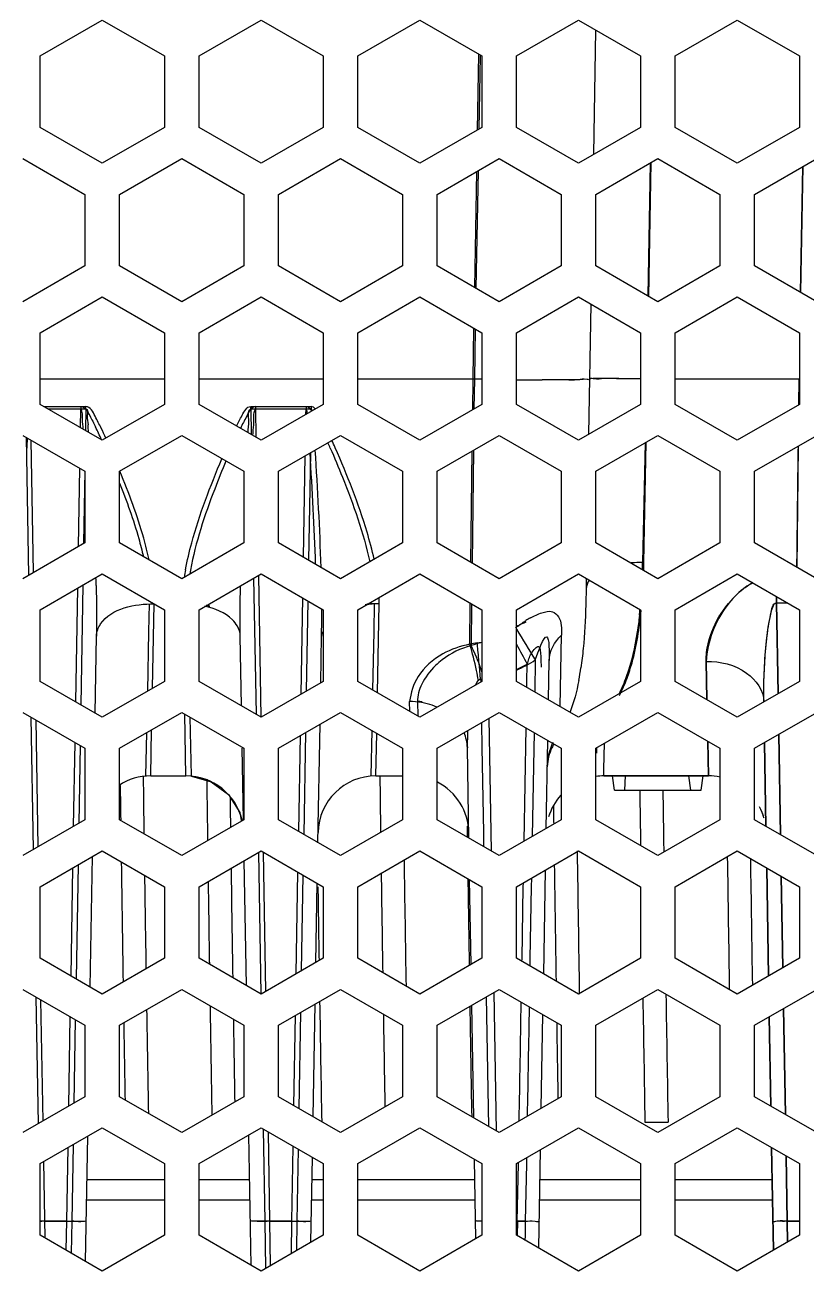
# Model space of a CAD drawing. Header units: millimetres. Extents: x 10297564 to 11610295, y -9287743 to -8409454.
# Drawn here: x 10497871 to 10498414, y -9079286 to -9078420 of the extents above; entities that cross this region are included whole.
import ezdxf

# ---------------------------------------------------------------- set-up
doc = ezdxf.new("R2010")
doc.units = ezdxf.units.MM
doc.header["$LTSCALE"] = 100
doc.layers.add('-0', color=7, linetype='Continuous')

# ---------------------------------------------------------------- blocks, each defined once
blk = doc.blocks.new('인버터 외형도')
at = {"layer": '-0', "linetype": 'Continuous'}
for p, q in [((96555.67, 52312.45), (96588.03, 52331.13)), ((96588.03, 52331.13), (96620.38, 52312.45)), ((96638.44, 52312.45), (96670.8, 52331.13)), ((96670.8, 52331.13), (96703.15, 52312.45)), ((96721.21, 52312.45), (96753.57, 52331.13)), ((96753.57, 52331.13), (96785.92, 52312.45)), ((96803.98, 52312.45), (96836.34, 52331.13)), ((96836.34, 52331.13), (96868.69, 52312.45)), ((96886.75, 52312.45), (96919.11, 52331.13)), ((96919.11, 52331.13), (96951.46, 52312.45)), ((96844.25, 52260.97), (96845.38, 52325.9)), ((96555.67, 52275.08), (96555.67, 52312.45)), ((96620.38, 52312.45), (96620.38, 52275.08)), ((96638.44, 52275.08), (96638.44, 52312.45)), ((96703.15, 52312.45), (96703.15, 52275.08)), ((96721.21, 52275.08), (96721.21, 52312.45)), ((96783.61, 52273.75), (96784.31, 52313.38)), ((96784.96, 52312.46), (96784.29, 52274.14)), ((96785.92, 52312.45), (96785.92, 52275.08)), ((96803.98, 52275.08), (96803.98, 52312.45)), ((96868.69, 52312.45), (96868.69, 52275.08)), ((96886.75, 52275.08), (96886.75, 52312.45)), ((96951.46, 52312.45), (96951.46, 52275.08)), ((96588.03, 52256.4), (96555.67, 52275.08)), ((96620.38, 52275.08), (96588.03, 52256.4)), ((96670.8, 52256.4), (96638.44, 52275.08)), ((96703.15, 52275.08), (96670.8, 52256.4)), ((96753.57, 52256.4), (96721.21, 52275.08)), ((96785.92, 52275.08), (96753.57, 52256.4)), ((96836.34, 52256.4), (96803.98, 52275.08)), ((96868.69, 52275.08), (96836.34, 52256.4)), ((96919.11, 52256.4), (96886.75, 52275.08)), ((96951.46, 52275.08), (96919.11, 52256.4)), ((96546.64, 52258.89), (96579, 52240.21)), ((96597.06, 52240.21), (96629.41, 52258.89)), ((96629.41, 52258.89), (96661.77, 52240.21)), ((96679.83, 52240.21), (96712.18, 52258.89)), ((96712.18, 52258.89), (96744.54, 52240.21)), ((96762.6, 52240.21), (96794.95, 52258.89)), ((96794.95, 52258.89), (96827.31, 52240.21)), ((96845.37, 52240.21), (96877.72, 52258.89)), ((96877.72, 52258.89), (96910.08, 52240.21)), ((96928.14, 52240.21), (96960.49, 52258.89)), ((96783.91, 52252.52), (96782.84, 52191.16)), ((96873.59, 52256.51), (96872.39, 52187.25)), ((96873.05, 52186.87), (96874.27, 52256.9)), ((96953.26, 52254.71), (96952.11, 52189.01)), ((96952.11, 52189.01), (96953.26, 52254.71)), ((96782.18, 52191.54), (96783.24, 52252.13)), ((96579, 52240.21), (96579, 52202.85)), ((96597.06, 52202.85), (96597.06, 52240.21)), ((96661.77, 52240.21), (96661.77, 52202.85)), ((96679.83, 52202.85), (96679.83, 52240.21)), ((96744.54, 52240.21), (96744.54, 52202.85)), ((96762.6, 52202.85), (96762.6, 52240.21)), ((96827.31, 52240.21), (96827.31, 52202.85)), ((96845.37, 52202.85), (96845.37, 52240.21)), ((96910.08, 52240.21), (96910.08, 52202.85)), ((96928.14, 52202.85), (96928.14, 52240.21)), ((96579, 52202.85), (96546.64, 52184.17)), ((96629.41, 52184.17), (96597.06, 52202.85)), ((96661.77, 52202.85), (96629.41, 52184.17)), ((96712.18, 52184.17), (96679.83, 52202.85)), ((96744.54, 52202.85), (96712.18, 52184.17)), ((96794.95, 52184.17), (96762.6, 52202.85)), ((96827.31, 52202.85), (96794.95, 52184.17)), ((96877.72, 52184.17), (96845.37, 52202.85)), ((96910.08, 52202.85), (96877.72, 52184.17)), ((96960.49, 52184.17), (96928.14, 52202.85)), ((96555.67, 52167.98), (96588.03, 52186.66)), ((96588.03, 52186.66), (96620.38, 52167.98)), ((96638.44, 52167.98), (96670.8, 52186.66)), ((96670.8, 52186.66), (96703.15, 52167.98)), ((96721.21, 52167.98), (96753.57, 52186.66)), ((96753.57, 52186.66), (96785.92, 52167.98)), ((96803.98, 52167.98), (96836.34, 52186.66)), ((96836.34, 52186.66), (96868.69, 52167.98)), ((96841.7, 52115.03), (96842.89, 52182.87)), ((96886.75, 52167.98), (96919.11, 52186.66)), ((96919.11, 52186.66), (96951.46, 52167.98)), ((96555.67, 52130.61), (96555.67, 52167.98)), ((96620.38, 52167.98), (96620.38, 52130.61)), ((96638.44, 52130.61), (96638.44, 52167.98)), ((96703.15, 52167.98), (96703.15, 52130.61)), ((96721.21, 52130.61), (96721.21, 52167.98)), ((96781.35, 52143.85), (96781.81, 52170.35)), ((96782.47, 52169.97), (96782.02, 52143.85)), ((96785.92, 52167.98), (96785.92, 52130.61)), ((96803.98, 52130.61), (96803.98, 52167.98)), ((96868.69, 52167.98), (96868.69, 52130.61)), ((96886.75, 52130.61), (96886.75, 52167.98)), ((96951.46, 52167.98), (96951.46, 52130.61)), ((96620.38, 52143.85), (96555.67, 52143.85)), ((96620.38, 52143.85), (96555.67, 52143.85)), ((96703.15, 52143.85), (96638.44, 52143.85)), ((96703.15, 52143.85), (96638.44, 52143.85)), ((96781.35, 52143.85), (96721.21, 52143.85)), ((96782.02, 52143.85), (96721.21, 52143.85)), ((96781.15, 52127.86), (96781.35, 52143.85)), ((96785.97, 52143.77), (96781.35, 52143.85)), ((96782.02, 52143.85), (96781.82, 52128.25)), ((96785.95, 52143.78), (96782.02, 52143.85)), ((96951.32, 52143.85), (96886.75, 52143.85)), ((96951.32, 52143.85), (96886.75, 52143.85)), ((96951.32, 52143.85), (96951.17, 52130.62)), ((96951.17, 52130.56), (96951.32, 52143.85)), ((96588.03, 52111.93), (96555.67, 52130.61)), ((96557.54, 52129.54), (96576.87, 52129.54)), ((96557.54, 52129.54), (96579.51, 52129.54)), ((96576.87, 52129.54), (96576.87, 52128.28)), ((96579.51, 52128.28), (96579.51, 52129.54)), ((96620.38, 52130.61), (96588.03, 52111.93)), ((96670.8, 52111.93), (96638.44, 52130.61)), ((96665.4, 52129.54), (96694.25, 52129.54)), ((96665.4, 52128.28), (96665.4, 52129.54)), ((96668.03, 52129.54), (96696.89, 52129.54)), ((96668.03, 52128.28), (96668.03, 52129.54)), ((96703.15, 52130.61), (96670.8, 52111.93)), ((96694.25, 52129.54), (96694.25, 52128.28)), ((96696.89, 52129.54), (96696.89, 52128.28)), ((96753.57, 52111.93), (96721.21, 52130.61)), ((96785.92, 52130.61), (96753.57, 52111.93)), ((96836.34, 52111.93), (96803.98, 52130.61)), ((96868.69, 52130.61), (96836.34, 52111.93)), ((96919.11, 52111.93), (96886.75, 52130.61)), ((96951.46, 52130.61), (96919.11, 52111.93)), ((96559.72, 52128.28), (96576.87, 52128.28)), ((96559.72, 52128.28), (96579.51, 52128.28)), ((96576.7, 52118.47), (96576.87, 52128.28)), ((96579.51, 52128.28), (96579.31, 52116.97)), ((96665.4, 52128.28), (96694.25, 52128.28)), ((96665.4, 52128.28), (96665.63, 52114.92)), ((96668.03, 52128.28), (96696.89, 52128.28)), ((96668.29, 52113.38), (96668.03, 52128.28)), ((96694.2, 52125.45), (96694.25, 52128.28)), ((96696.89, 52128.28), (96696.87, 52126.98)), ((96546.64, 52114.42), (96579, 52095.74)), ((96548.28, 52113.48), (96549.53, 52041.37)), ((96552.14, 52042.87), (96550.94, 52111.94)), ((96597.06, 52095.74), (96629.41, 52114.42)), ((96629.41, 52114.42), (96661.77, 52095.74)), ((96679.83, 52095.74), (96712.18, 52114.42)), ((96712.18, 52114.42), (96744.54, 52095.74)), ((96762.6, 52095.74), (96794.95, 52114.42)), ((96794.95, 52114.42), (96827.31, 52095.74)), ((96845.37, 52095.74), (96877.72, 52114.42)), ((96870.99, 52110.53), (96869.72, 52048.12)), ((96870.39, 52048.12), (96871.64, 52110.76)), ((96877.72, 52114.42), (96910.08, 52095.74)), ((96928.14, 52095.74), (96960.49, 52114.42)), ((96692.9, 52050.83), (96693.83, 52103.82)), ((96696.49, 52105.36), (96695.51, 52049.32)), ((96780.16, 52048.24), (96780.89, 52106.3)), ((96781.55, 52106.69), (96780.82, 52047.86)), ((96950.91, 52108.89), (96950.16, 52045.66)), ((96575.62, 52056.43), (96576.33, 52097.28)), ((96578.94, 52095.74), (96578.29, 52058.39)), ((96579, 52095.74), (96579, 52058.38)), ((96597.06, 52058.38), (96597.06, 52095.74)), ((96661.77, 52095.74), (96661.77, 52058.38)), ((96679.83, 52058.38), (96679.83, 52095.74)), ((96744.54, 52095.74), (96744.54, 52058.38)), ((96762.6, 52058.38), (96762.6, 52095.74)), ((96827.31, 52095.74), (96827.31, 52058.38)), ((96845.37, 52058.38), (96845.37, 52095.74)), ((96910.08, 52095.74), (96910.08, 52058.38)), ((96928.14, 52058.38), (96928.14, 52095.74)), ((96579, 52058.38), (96546.64, 52039.7)), ((96629.41, 52039.7), (96597.06, 52058.38)), ((96661.77, 52058.38), (96629.41, 52039.7)), ((96712.18, 52039.7), (96679.83, 52058.38)), ((96744.54, 52058.38), (96712.18, 52039.7)), ((96794.95, 52039.7), (96762.6, 52058.38)), ((96827.31, 52058.38), (96794.95, 52039.7)), ((96877.72, 52039.7), (96845.37, 52058.38)), ((96910.08, 52058.38), (96877.72, 52039.7)), ((96960.49, 52039.7), (96928.14, 52058.38)), ((96555.67, 52023.5), (96588.03, 52042.19)), ((96588.03, 52042.19), (96620.38, 52023.5)), ((96638.44, 52023.5), (96670.8, 52042.19)), ((96666.94, 52039.96), (96668.18, 51968.97)), ((96670.84, 51967.46), (96669.55, 52041.46)), ((96670.8, 52042.19), (96703.15, 52023.5)), ((96721.21, 52023.5), (96753.57, 52042.19)), ((96753.57, 52042.19), (96785.92, 52023.5)), ((96803.98, 52023.5), (96836.34, 52042.19)), ((96836.34, 52042.19), (96868.69, 52023.5)), ((96840.39, 52039.85), (96840.29, 52034.45)), ((96886.75, 52023.5), (96919.11, 52042.19)), ((96919.11, 52042.19), (96951.46, 52023.5)), ((96574.2, 51975.44), (96575.24, 52034.8)), ((96577.9, 52036.34), (96576.81, 51973.94)), ((96612.42, 52026.56), (96612.13, 52012)), ((96614.17, 51982.56), (96615.05, 52026.56)), ((96691.66, 51979.51), (96692.53, 52029.64)), ((96695.14, 52028.13), (96694.32, 51981.04)), ((96729.8, 52026.56), (96729.51, 52011.98)), ((96731.51, 51980.2), (96732.43, 52026.56)), ((96779.62, 52005.52), (96779.89, 52026.98)), ((96780.56, 52026.6), (96780.28, 52004.8)), ((96939.55, 52030.38), (96939.55, 52027.15)), ((96939.55, 52027.15), (96939.55, 52030.38)), ((96939.55, 52027.15), (96945.14, 52027.15)), ((96939.55, 52027.15), (96945.14, 52027.15)), ((96940.38, 51979.74), (96939.55, 52027.15)), ((96939.55, 52027.15), (96940.38, 51979.75)), ((96555.67, 51986.14), (96555.67, 52023.5)), ((96620.38, 52023.5), (96620.38, 51986.14)), ((96638.44, 51986.14), (96638.44, 52023.5)), ((96703.15, 52023.5), (96703.15, 51986.14)), ((96721.21, 51986.14), (96721.21, 52023.5)), ((96785.92, 52023.5), (96785.92, 51986.14)), ((96803.98, 51986.14), (96803.98, 52023.5)), ((96868.69, 52023.5), (96868.69, 51986.14)), ((96886.75, 51986.14), (96886.75, 52023.5)), ((96951.46, 52023.5), (96951.46, 51986.14)), ((96612.13, 52012), (96611.52, 51981.03)), ((96729.51, 52011.98), (96728.91, 51981.7)), ((96584.26, 51969.64), (96584.96, 52009.8)), ((96660.58, 51973.36), (96659.95, 52009.8)), ((96701.91, 51985.43), (96702.34, 52009.8)), ((96826.8, 51972.97), (96827.45, 52010.25)), ((96785.29, 51987.33), (96784.65, 51994.14)), ((96809.41, 51986.05), (96809.57, 51995.14)), ((96813.8, 51997.33), (96813.49, 51980.65)), ((96820.65, 51976.52), (96821, 51997)), ((96902.84, 51996.53), (96903.24, 51976.63)), ((96903.23, 51976.63), (96902.84, 51996.53)), ((96588.03, 51967.46), (96555.67, 51986.14)), ((96620.38, 51986.14), (96588.03, 51967.46)), ((96670.8, 51967.46), (96638.44, 51986.14)), ((96703.15, 51986.14), (96670.8, 51967.46)), ((96753.57, 51967.46), (96721.21, 51986.14)), ((96785.92, 51986.14), (96753.57, 51967.46)), ((96785.29, 51987.33), (96785.31, 51986.13)), ((96836.34, 51967.46), (96803.98, 51986.14)), ((96809.36, 51983.04), (96809.41, 51986.05)), ((96868.69, 51986.14), (96836.34, 51967.46)), ((96919.11, 51967.46), (96886.75, 51986.14)), ((96951.46, 51986.14), (96919.11, 51967.46)), ((96748.35, 51970.47), (96748.25, 51975.6)), ((96752.39, 51975.58), (96752.54, 51968.06)), ((96546.64, 51969.95), (96579, 51951.27)), ((96550.82, 51967.54), (96552.03, 51898.34)), ((96597.06, 51951.27), (96629.41, 51969.95)), ((96629.41, 51969.95), (96661.77, 51951.27)), ((96631.64, 51936.84), (96630.99, 51969.04)), ((96633.67, 51967.49), (96634.28, 51936.84)), ((96679.83, 51951.27), (96712.18, 51969.95)), ((96712.18, 51969.95), (96744.54, 51951.27)), ((96762.6, 51951.27), (96794.95, 51969.95)), ((96790.85, 51907.4), (96789.81, 51966.98)), ((96794.95, 51969.95), (96827.31, 51951.27)), ((96845.37, 51951.27), (96877.72, 51969.95)), ((96877.72, 51969.95), (96910.08, 51951.27)), ((96928.14, 51951.27), (96960.49, 51969.95)), ((96554.63, 51899.84), (96553.48, 51966)), ((96613.26, 51936.84), (96613.74, 51960.9)), ((96700.46, 51902), (96701.54, 51963.8)), ((96728.49, 51960.53), (96728.01, 51936.84)), ((96785.68, 51964.6), (96785.91, 51951.6)), ((96807.94, 51902.73), (96808.98, 51961.85)), ((96573.07, 51910.49), (96573.83, 51954.25)), ((96611.09, 51959.37), (96610.63, 51936.84)), ((96690.41, 51907.8), (96691.28, 51957.88)), ((96693.94, 51959.42), (96693.02, 51906.29)), ((96730.64, 51936.84), (96731.09, 51959.04)), ((96813.11, 51959.46), (96812.79, 51941.89)), ((96819.47, 51909.39), (96820.28, 51955.33)), ((96849.6, 51940.27), (96849.87, 51953.87)), ((96904.03, 51936.84), (96903.66, 51954.97)), ((96903.67, 51954.97), (96904.03, 51936.84)), ((96933.3, 51954.25), (96934.07, 51910.48)), ((96934.07, 51910.48), (96933.3, 51954.25)), ((96941.66, 51906.1), (96940.75, 51958.55)), ((96940.75, 51958.55), (96941.66, 51906.1)), ((96576.44, 51952.74), (96575.73, 51912.02)), ((96579, 51951.27), (96579, 51913.91)), ((96597.06, 51913.91), (96597.06, 51951.27)), ((96661.62, 51913.91), (96660.97, 51951.26)), ((96661.77, 51951.27), (96661.77, 51913.91)), ((96679.83, 51913.91), (96679.83, 51951.27)), ((96744.54, 51951.27), (96744.54, 51913.91)), ((96762.6, 51913.91), (96762.6, 51951.27)), ((96779.17, 51904.34), (96778.35, 51951.56)), ((96785.91, 51951.6), (96786.69, 51907.33)), ((96827.31, 51951.27), (96827.31, 51913.91)), ((96845.37, 51913.91), (96845.37, 51951.27)), ((96845.68, 51951.26), (96845.63, 51948.64)), ((96910.08, 51951.27), (96910.08, 51913.91)), ((96928.14, 51913.91), (96928.14, 51951.27)), ((96812.79, 51941.89), (96812.13, 51905.15)), ((96613.26, 51936.84), (96631.64, 51936.84)), ((96613.26, 51936.84), (96631.64, 51936.84)), ((96634.58, 51936.68), (96644.83, 51933.78)), ((96730.64, 51936.84), (96744.54, 51936.84)), ((96730.64, 51936.84), (96744.54, 51936.84)), ((96849.53, 51936.84), (96849.6, 51940.27)), ((96904.03, 51936.84), (96849.53, 51936.84)), ((96849.53, 51936.84), (96904.03, 51936.84)), ((96855.1, 51929.32), (96854.04, 51936.84)), ((96860.43, 51929.32), (96860.8, 51936.84)), ((96894.92, 51929.32), (96893.86, 51936.84)), ((96900.25, 51929.32), (96901.3, 51936.84)), ((96644.83, 51933.78), (96653.78, 51927.12)), ((96855.1, 51929.32), (96900.25, 51929.32)), ((96653.78, 51927.12), (96659.68, 51917.67)), ((96659.68, 51917.67), (96660.47, 51913.65)), ((96579, 51913.91), (96546.64, 51895.23)), ((96629.41, 51895.23), (96597.06, 51913.91)), ((96661.77, 51913.91), (96629.41, 51895.23)), ((96712.18, 51895.23), (96679.83, 51913.91)), ((96744.54, 51913.91), (96712.18, 51895.23)), ((96794.95, 51895.23), (96762.6, 51913.91)), ((96827.31, 51913.91), (96794.95, 51895.23)), ((96877.72, 51895.23), (96845.37, 51913.91)), ((96910.08, 51913.91), (96877.72, 51895.23)), ((96960.49, 51895.23), (96928.14, 51913.91)), ((96786.69, 51907.33), (96786.82, 51899.92)), ((96791.02, 51897.5), (96790.85, 51907.4)), ((96555.67, 51879.03), (96588.03, 51897.71)), ((96588.03, 51897.71), (96620.38, 51879.03)), ((96638.44, 51879.03), (96670.8, 51897.71)), ((96669.44, 51896.93), (96670.73, 51822.99)), ((96670.8, 51897.71), (96703.15, 51879.03)), ((96673.33, 51824.46), (96672.07, 51896.98)), ((96721.21, 51879.03), (96753.57, 51897.71)), ((96753.57, 51897.71), (96785.92, 51879.03)), ((96803.98, 51879.03), (96836.34, 51897.71)), ((96836.34, 51897.71), (96868.69, 51879.03)), ((96886.75, 51879.03), (96919.11, 51897.71)), ((96919.11, 51897.71), (96951.46, 51879.03)), ((96571.71, 51832.42), (96572.69, 51888.86)), ((96575.36, 51890.4), (96574.32, 51830.91)), ((96581.76, 51826.61), (96582.95, 51894.78)), ((96663.13, 51827.42), (96661.99, 51892.63)), ((96934.44, 51888.86), (96935.43, 51832.42)), ((96935.43, 51832.42), (96934.44, 51888.86)), ((96689.11, 51833.57), (96690.04, 51886.61)), ((96692.65, 51885.1), (96691.78, 51835.11)), ((96780.32, 51838.44), (96779.55, 51882.71)), ((96811.75, 51883.52), (96811.67, 51878.9)), ((96818.15, 51833.49), (96819.1, 51887.76)), ((96942.87, 51836.71), (96942.04, 51884.47)), ((96942.04, 51884.47), (96942.87, 51836.72)), ((96555.67, 51841.67), (96555.67, 51879.03)), ((96620.38, 51879.03), (96620.38, 51841.67)), ((96638.44, 51841.67), (96638.44, 51879.03)), ((96699.37, 51839.49), (96700.09, 51880.8)), ((96703.15, 51879.03), (96703.15, 51841.67)), ((96721.21, 51841.67), (96721.21, 51879.03)), ((96785.92, 51879.03), (96785.92, 51841.67)), ((96803.98, 51841.67), (96803.98, 51879.03)), ((96806.86, 51841.62), (96807.52, 51878.97)), ((96807.52, 51878.97), (96807.56, 51881.1)), ((96811.67, 51878.9), (96811.02, 51841.55)), ((96868.69, 51879.03), (96868.69, 51841.67)), ((96886.75, 51841.67), (96886.75, 51879.03)), ((96951.46, 51879.03), (96951.46, 51841.67)), ((96588.03, 51822.99), (96555.67, 51841.67)), ((96620.38, 51841.67), (96588.03, 51822.99)), ((96670.8, 51822.99), (96638.44, 51841.67)), ((96703.15, 51841.67), (96670.8, 51822.99)), ((96753.57, 51822.99), (96721.21, 51841.67)), ((96785.92, 51841.67), (96753.57, 51822.99)), ((96836.34, 51822.99), (96803.98, 51841.67)), ((96806.83, 51840.03), (96806.86, 51841.62)), ((96811.02, 51841.55), (96810.96, 51837.65)), ((96868.69, 51841.67), (96836.34, 51822.99)), ((96919.11, 51822.99), (96886.75, 51841.67)), ((96951.46, 51841.67), (96919.11, 51822.99)), ((96546.64, 51825.48), (96579, 51806.8)), ((96597.06, 51806.8), (96629.41, 51825.48)), ((96629.41, 51825.48), (96661.77, 51806.8)), ((96679.83, 51806.8), (96712.18, 51825.48)), ((96712.18, 51825.48), (96744.54, 51806.8)), ((96762.6, 51806.8), (96794.95, 51825.48)), ((96793.57, 51751.55), (96792.31, 51823.95)), ((96794.95, 51825.48), (96827.31, 51806.8)), ((96845.37, 51806.8), (96877.72, 51825.48)), ((96877.72, 51825.48), (96910.08, 51806.8)), ((96928.14, 51806.8), (96960.49, 51825.48)), ((96553.37, 51821.6), (96554.53, 51755.31)), ((96557.13, 51756.81), (96556.02, 51820.06)), ((96697.96, 51758.97), (96698.99, 51817.86)), ((96781.72, 51758.4), (96780.69, 51817.25)), ((96788.19, 51821.58), (96789.37, 51753.98)), ((96570.52, 51764.55), (96571.34, 51811.22)), ((96687.91, 51764.77), (96688.73, 51811.94)), ((96691.4, 51813.48), (96690.52, 51763.26)), ((96816.93, 51763.45), (96817.78, 51812.3)), ((96935.8, 51811.22), (96936.61, 51764.54)), ((96936.61, 51764.54), (96935.8, 51811.22)), ((96944.2, 51760.16), (96943.24, 51815.52)), ((96943.24, 51815.52), (96944.21, 51760.16)), ((96573.95, 51809.71), (96573.19, 51766.09)), ((96579, 51806.8), (96579, 51769.44)), ((96597.06, 51769.44), (96597.06, 51806.8)), ((96661.77, 51806.8), (96661.77, 51769.44)), ((96679.83, 51769.44), (96679.83, 51806.8)), ((96744.54, 51806.8), (96744.54, 51769.44)), ((96762.6, 51769.44), (96762.6, 51806.8)), ((96827.31, 51806.8), (96827.31, 51769.44)), ((96845.37, 51769.44), (96845.37, 51806.8)), ((96910.08, 51806.8), (96910.08, 51769.44)), ((96928.14, 51769.44), (96928.14, 51806.8)), ((96579, 51769.44), (96546.64, 51750.76)), ((96629.41, 51750.76), (96597.06, 51769.44)), ((96661.77, 51769.44), (96629.41, 51750.76)), ((96712.18, 51750.76), (96679.83, 51769.44)), ((96744.54, 51769.44), (96712.18, 51750.76)), ((96794.95, 51750.76), (96762.6, 51769.44)), ((96827.31, 51769.44), (96794.95, 51750.76)), ((96877.72, 51750.76), (96845.37, 51769.44)), ((96910.08, 51769.44), (96877.72, 51750.76)), ((96960.49, 51750.76), (96928.14, 51769.44)), ((96555.67, 51734.56), (96588.03, 51753.24)), ((96588.03, 51753.24), (96620.38, 51734.56)), ((96638.44, 51734.56), (96670.8, 51753.24)), ((96670.8, 51753.24), (96703.15, 51734.56)), ((96671.96, 51752.57), (96672.8, 51704.54)), ((96721.21, 51734.56), (96753.57, 51753.24)), ((96753.57, 51753.24), (96785.92, 51734.56)), ((96803.98, 51734.56), (96836.34, 51753.24)), ((96836.34, 51753.24), (96868.69, 51734.56)), ((96870.95, 51756.25), (96882.99, 51756.25)), ((96886.75, 51734.56), (96919.11, 51753.24)), ((96919.11, 51753.24), (96951.46, 51734.56)), ((96579.26, 51683.58), (96580.4, 51748.84)), ((96665.68, 51681.48), (96664.49, 51749.6)), ((96675.42, 51704.54), (96674.61, 51751.04)), ((96569.48, 51704.54), (96570.15, 51742.92)), ((96572.81, 51744.46), (96572.12, 51704.54)), ((96686.86, 51704.54), (96687.54, 51743.58)), ((96690.15, 51742.07), (96689.5, 51704.54)), ((96815.65, 51690.46), (96816.55, 51741.82)), ((96936.99, 51742.92), (96937.93, 51689.39)), ((96937.93, 51689.39), (96936.99, 51742.92)), ((96555.67, 51697.2), (96555.67, 51734.56)), ((96558.18, 51695.75), (96557.5, 51735.62)), ((96620.38, 51734.56), (96620.38, 51697.2)), ((96638.44, 51697.2), (96638.44, 51734.56)), ((96696.82, 51693.55), (96697.59, 51737.77)), ((96703.15, 51734.56), (96703.15, 51697.2)), ((96721.21, 51697.2), (96721.21, 51734.56)), ((96782.82, 51695.41), (96782.1, 51736.77)), ((96785.92, 51734.56), (96785.92, 51697.2)), ((96803.98, 51697.2), (96803.98, 51734.56)), ((96804.4, 51704.54), (96804.98, 51734.54)), ((96804.98, 51734.54), (96804.99, 51735.15)), ((96809.11, 51734.47), (96808.56, 51704.54)), ((96809.17, 51737.56), (96809.11, 51734.47)), ((96868.69, 51734.56), (96868.69, 51697.2)), ((96886.75, 51697.2), (96886.75, 51734.56)), ((96945.17, 51704.54), (96944.58, 51738.54)), ((96944.59, 51738.53), (96945.18, 51704.54)), ((96951.46, 51734.56), (96951.46, 51697.2)), ((96620.38, 51726.16), (96580.01, 51726.16)), ((96664.9, 51726.16), (96638.44, 51726.16)), ((96703.15, 51726.16), (96697.39, 51726.16)), ((96782.28, 51726.16), (96721.21, 51726.16)), ((96868.69, 51726.16), (96816.28, 51726.16)), ((96937.28, 51726.16), (96886.75, 51726.16)), ((96620.38, 51715.58), (96579.82, 51715.58)), ((96665.08, 51715.58), (96638.44, 51715.58)), ((96703.15, 51715.58), (96697.2, 51715.58)), ((96782.47, 51715.58), (96721.21, 51715.58)), ((96868.69, 51715.58), (96816.09, 51715.58)), ((96937.47, 51715.58), (96886.75, 51715.58)), ((96569.48, 51704.54), (96555.41, 51704.54)), ((96558.04, 51704.54), (96572.12, 51704.54)), ((96569.24, 51689.37), (96569.49, 51704.54)), ((96572.12, 51704.54), (96571.84, 51687.87)), ((96672.78, 51704.54), (96673.19, 51679.91)), ((96686.86, 51704.54), (96672.8, 51704.54)), ((96675.42, 51704.54), (96689.5, 51704.54)), ((96675.8, 51681.41), (96675.42, 51704.54)), ((96686.59, 51687.64), (96686.88, 51704.54)), ((96689.5, 51704.54), (96689.25, 51689.17)), ((96808.57, 51704.54), (96803.98, 51704.54)), ((96804.42, 51704.54), (96804.3, 51697.13)), ((96808.57, 51704.54), (96808.45, 51697.06)), ((96945.17, 51704.54), (96951.46, 51704.54)), ((96945.35, 51693.67), (96945.17, 51704.54)), ((96945.17, 51704.54), (96945.35, 51693.67)), ((96951.46, 51704.54), (96945.18, 51704.54)), ((96588.03, 51678.52), (96555.67, 51697.2)), ((96620.38, 51697.2), (96588.03, 51678.52)), ((96670.8, 51678.52), (96638.44, 51697.2)), ((96703.15, 51697.2), (96670.8, 51678.52)), ((96753.57, 51678.52), (96721.21, 51697.2)), ((96785.92, 51697.2), (96753.57, 51678.52)), ((96836.34, 51678.52), (96803.98, 51697.2)), ((96808.45, 51697.06), (96808.41, 51694.54)), ((96868.69, 51697.2), (96836.34, 51678.52)), ((96919.11, 51678.52), (96886.75, 51697.2)), ((96951.46, 51697.2), (96919.11, 51678.52))]:
    blk.add_line(p, q, dxfattribs=at)
for centre, radius, start, end in [((96830.93, 54670.95), 2527.55, 269.39303, 269.55701), ((96829.9, 54631.7), 2488.3, 269.40758, 269.57413), ((96827.27, 54193.62), 2050.21, 269.5561, 269.72376), ((96826.34, 54148.43), 2005.02, 269.57322, 269.74395), ((96846.58, 50782.27), 1361.81, 89.0709, 89.67758), ((96023.62, 52077.19), 558.61, 3.99117, 4.40036), ((96322.34, 51993.32), 290.67, 24.1379, 25.60627), ((96313.21, 51987.95), 303.6, 24.32123, 25.4143), ((96318.74, 51938.74), 423.4, 23.54547, 23.95644), ((96335.66, 51945.04), 407.78, 23.55787, 24.14842), ((96747.24, 52023.65), 117.65, 169.84015, 171.74736), ((96868.86, 51985.25), 62.88, 89.21476, 94.72031), ((96869.52, 51985.4), 62.73, 89.20915, 95.15065), ((96437.05, 52056.71), 432.74, 358.35718, 358.86339), ((96442.55, 52056.62), 427.93, 358.29595, 358.86241), ((95562.53, 52012.4), 1022.56, 1.32951, 1.56156), ((96753.22, 52023.08), 121.05, 169.93286, 170.91432), ((96947.58, 52002.11), 41.07, 126.36134, 128.62508), ((96945.72, 52003.86), 38.55, 126.06328, 127.42915), ((96944.75, 52005.23), 36.87, 118.3747, 126.1018), ((96634.09, 51981.47), 45.01, 77.05669, 79.71999), ((96731.82, 51975.1), 51.46, 89.31987, 97.4913), ((96729.22, 51974.47), 52.09, 89.36616, 93.65144), ((96659.34, 52027.99), 73.11, 358.87436, 1.47226), ((96170.29, 52018.88), 532.13, 359.02182, 0.05403), ((96067.95, 52018.95), 634.47, 0.03897, 0.45127), ((96836.51, 51973.83), 51.98, 119.05783, 122.1935), ((96643.41, 52045.39), 226.02, 353.7116, 354.41302), ((96712.43, 52009.61), 10.09, 165.91355, 178.9605), ((98367.38, 52965.38), 1830.5, 211.33894, 211.92747), ((96821.99, 51984.37), 35.2, 111.89503, 114.57065), ((96841.17, 51966.31), 60.82, 122.13494, 122.9253), ((96787.38, 51972.13), 34.28, 96.46891, 103.08407), ((96793.09, 51970.98), 36.16, 101.44141, 110.7446), ((96779.83, 52039.82), 33.82, 276.26022, 280.40853), ((99276.41, 53335.36), 2807.4, 208.27339, 208.51517), ((96672.89, 51953.4), 119.18, 18.45625, 19.26118), ((96778.51, 52050.91), 64.16, 293.44027, 303.36822), ((96778.32, 52049.98), 63.13, 294.02755, 299.66982), ((96688.91, 52014.63), 150.2, 349.25904, 351.81311), ((96779.71, 52044.66), 57.6, 275.55335, 276.19408), ((96748.46, 51938.87), 36.73, 80.476, 90.32148), ((96752.6, 51939.02), 36.56, 86.54585, 90.32458), ((96748.68, 51940.15), 35.43, 75.61301, 80.48926), ((96749.14, 51941.97), 33.55, 66.5905, 75.60181), ((96904.89, 51953.64), 126.56, 176.90251, 180.94324), ((96844.05, 51940.63), 24.17, 148.09144, 153.2979), ((96613.26, 51906.74), 30.1, 90.00007, 123.27827), ((138730.78, 52494.53), 42125.14, 180.758618, 180.799937), ((96631.64, 51906.74), 30.1, 13.4926, 89.99993), ((138775.93, 52494.53), 42137.18, 180.760581, 180.804108), ((96730.64, 51906.74), 30.1, 90.00013, 179), ((138866.22, 52494.53), 42137.18, 180.758288, 180.798247), ((96849.53, 51906.74), 30.1, 90.00019, 98.1583), ((96904.03, 51906.74), 30.1, 78.27564, 89.99994), ((96904.03, 51906.74), 30.1, 78.18377, 89.99984), ((138730.78, 52494.53), 42137.18, 180.765181, 180.789504), ((96749.03, 51906.74), 30.1, 1, 62.87499), ((139001.66, 52494.53), 42137.18, 180.768565, 180.808045), ((139001.66, 52494.53), 42125.14, 180.768785, 180.812544), ((138775.93, 52494.53), 42125.14, 180.773802, 180.794957), ((96849.53, 51906.74), 30.1, 138.41391, 163.27509), ((138956.52, 52494.53), 42137.18, 180.779754, 180.792386), ((96904.03, 51906.74), 30.1, 15.46853, 27.52464), ((96904.03, 51906.74), 30.1, 15.78759, 23.24998), ((138911.37, 52494.53), 42137.18, 180.794067, 180.80209), ((138956.52, 52494.53), 42125.14, 180.811782, 180.913404), ((139046.81, 52494.53), 42137.18, 180.815406, 180.910045), ((138730.78, 52494.53), 42137.18, 180.819525, 180.904491), ((138775.93, 52494.53), 42125.14, 180.823846, 180.901966), ((138866.22, 52494.53), 42125.14, 180.817983, 180.907923), ((138956.52, 52494.53), 42137.18, 180.821267, 180.90409), ((139046.81, 52494.53), 42125.14, 180.817377, 180.907094), ((138730.78, 52494.53), 42125.14, 180.829291, 180.895369), ((138775.93, 52494.53), 42137.18, 180.832988, 180.892179), ((138866.22, 52494.53), 42137.18, 180.827128, 180.898134), ((138911.37, 52494.53), 42137.18, 180.831435, 180.89277), ((138821.08, 52494.53), 42125.14, 180.83723, 180.889506), ((138775.93, 52494.53), 42137.18, 180.921525, 180.999015), ((138821.08, 52494.53), 42125.14, 180.918395, 181.004199), ((139001.66, 52494.53), 42137.18, 180.915789, 181.003912), ((139001.66, 52494.53), 42125.14, 180.913449, 181.004199), ((138730.78, 52494.53), 42125.14, 180.924258, 180.998039), ((138866.22, 52494.53), 42137.18, 180.92748, 180.993154), ((138911.37, 52494.53), 42137.18, 180.92165, 181.000135), ((138730.78, 52494.53), 42137.18, 180.933372, 180.988224), ((138775.93, 52494.53), 42125.14, 180.93132, 180.989919), ((138956.52, 52494.53), 42137.18, 180.933435, 180.987293), ((96552.81, 51776.28), 71.78, 272.07753, 272.97175), ((96670.46, 51770.12), 65.61, 271.06117, 273.01542), ((96806.99, 51853.13), 148.61, 268.99947, 270.42446)]:
    blk.add_arc(centre, radius, start, end, dxfattribs=at)
for points, knots in [([(96838.66, 52143.58), (96837.53, 52143.54), (96830.43, 52143.39), (96823.34, 52143.41), (96817.38, 52143.43)], [0, 0, 0, 0, 0.160688, 1, 1, 1, 1]), ([(96842.2, 52143.85), (96842.2, 52143.36), (96838.99, 52144.1), (96835.5, 52143.11), (96827.01, 52143.57), (96820.99, 52143.42), (96817.39, 52143.43)], [0, 0, 0, 0, 0.059048, 0.245313, 0.565347, 1, 1, 1, 1]), ([(96854.24, 52144.06), (96852.66, 52144.07), (96848.52, 52144.03), (96844.36, 52144.2), (96841.82, 52143.92)], [0, 0, 0, 0, 0.381527, 1, 1, 1, 1]), ([(96868.63, 52143.91), (96865.24, 52143.96), (96859.1, 52143.87), (96850.13, 52144.53), (96846.13, 52143.31), (96842.21, 52144.44), (96842.2, 52143.85)], [0, 0, 0, 0, 0.385172, 0.720211, 0.933143, 1, 1, 1, 1]), ([(96576.87, 52129.54), (96579.07, 52129.54), (96581.59, 52124.35), (96583.51, 52120.92), (96584.47, 52118.94)], [0, 0, 0, 0, 0.500235, 1, 1, 1, 1]), ([(96587.43, 52118.25), (96586.43, 52120.34), (96584.4, 52123.96), (96581.83, 52129.54), (96579.51, 52129.54)], [0, 0, 0, 0, 0.499813, 1, 1, 1, 1]), ([(96657.99, 52119.33), (96658.92, 52121.23), (96660.78, 52124.57), (96663.27, 52129.54), (96665.4, 52129.54)], [0, 0, 0, 0, 0.498622, 1, 1, 1, 1]), ([(96668.03, 52129.54), (96665.69, 52129.54), (96663.11, 52123.89), (96661.06, 52120.25), (96660.06, 52118.14)], [0, 0, 0, 0, 0.50116, 1, 1, 1, 1]), ([(96694.25, 52129.54), (96694.57, 52129.54), (96695.21, 52129.36), (96695.71, 52128.97), (96695.94, 52128.77)], [0, 0, 0, 0, 0.504599, 1, 1, 1, 1]), ([(96699.08, 52128.27), (96698.79, 52128.59), (96698.18, 52129.2), (96697.32, 52129.54), (96696.89, 52129.54)], [0, 0, 0, 0, 0.495661, 1, 1, 1, 1]), ([(96578.13, 52117.65), (96578.01, 52119.42), (96577.37, 52122.84), (96577.88, 52126.8), (96576.87, 52128.28)], [0, 0, 0, 0, 0.498156, 1, 1, 1, 1]), ([(96579.51, 52128.28), (96580.7, 52128.36), (96579.72, 52123.57), (96580.46, 52121.61), (96580.58, 52120.05)], [0, 0, 0, 0, 0.433401, 1, 1, 1, 1]), ([(96664, 52115.85), (96664.12, 52117.94), (96665.04, 52121.66), (96663.67, 52127.12), (96665.4, 52128.28)], [0, 0, 0, 0, 0.500804, 1, 1, 1, 1]), ([(96694.91, 52125.81), (96694.89, 52126.25), (96694.82, 52127.11), (96694.49, 52127.93), (96694.25, 52128.28)], [0, 0, 0, 0, 0.5088, 1, 1, 1, 1]), ([(96695.94, 52128.77), (96696.2, 52128.54), (96696.67, 52128.04), (96697.08, 52127.5), (96697.28, 52127.22)], [0, 0, 0, 0, 0.506458, 1, 1, 1, 1]), ([(96696.89, 52128.28), (96697.02, 52128.29), (96697.14, 52127.75), (96697.21, 52127.46), (96697.25, 52127.21)], [0, 0, 0, 0, 0.334138, 1, 1, 1, 1]), ([(96706.89, 52107.88), (96709.07, 52102.86), (96717.14, 52083.52), (96724.24, 52063.63), (96727.43, 52048.46)], [0, 0, 0, 0, 0.260804, 1, 1, 1, 1]), ([(96729.77, 52049.81), (96728.72, 52054.59), (96723.38, 52074.48), (96715.72, 52093.65), (96709.46, 52108.02)], [0, 0, 0, 0, 0.237735, 1, 1, 1, 1]), ([(96950.16, 52045.48), (96950.23, 52050.52), (96950.49, 52071.65), (96950.74, 52092.79), (96950.93, 52108.89)], [0, 0, 0, 0, 0.238335, 1, 1, 1, 1]), ([(96631.43, 52044.4), (96632.28, 52049.13), (96636.97, 52068.95), (96644.34, 52088.01), (96650.38, 52102.31)], [0, 0, 0, 0, 0.236322, 1, 1, 1, 1]), ([(96652.5, 52101.09), (96650.47, 52096.25), (96643.05, 52077.77), (96636.61, 52058.71), (96634.04, 52044.24)], [0, 0, 0, 0, 0.262934, 1, 1, 1, 1]), ([(96612.45, 52049.51), (96611.63, 52053.31), (96607.59, 52069.07), (96601.89, 52084.35), (96597.22, 52095.81)], [0, 0, 0, 0, 0.239106, 1, 1, 1, 1]), ([(96597.06, 52089.62), (96600.78, 52080.11), (96605.33, 52067.42), (96608.71, 52054.4), (96609.44, 52051.24)], [0, 0, 0, 0, 0.759325, 1, 1, 1, 1]), ([(96840.29, 52034.45), (96840.25, 52031.63), (96840, 52021.23), (96839.48, 52010.82), (96838.76, 52003.27)], [0, 0, 0, 0, 0.270756, 1, 1, 1, 1]), ([(96902.84, 51996.53), (96902.78, 51999.69), (96904.7, 52013.98), (96913.22, 52027.23), (96921.95, 52034.2)], [0, 0, 0, 0, 0.220349, 1, 1, 1, 1]), ([(96922.29, 52034.47), (96919.07, 52032.01), (96908.94, 52021.5), (96903.54, 52006.92), (96902.84, 51996.53)], [0, 0, 0, 0, 0.280341, 1, 1, 1, 1]), ([(96584.96, 52009.8), (96585, 52012.02), (96589.98, 52024), (96605.12, 52026.67), (96615.05, 52026.56)], [0, 0, 0, 0, 0.182724, 1, 1, 1, 1]), ([(96658.44, 52015.01), (96657.75, 52016.21), (96653.4, 52021.47), (96646.68, 52024.15), (96641.48, 52025.35)], [0, 0, 0, 0, 0.206898, 1, 1, 1, 1]), ([(96932.93, 51975.48), (96932.85, 51980.45), (96933.01, 51990.51), (96933.98, 52005.02), (96935.56, 52017.15), (96937.06, 52023.7), (96938.58, 52027.22), (96939.55, 52027.15)], [0, 0, 0, 0, 0.282318, 0.56957, 0.838325, 0.944715, 1, 1, 1, 1]), ([(96932.93, 51975.49), (96932.86, 51979.85), (96932.96, 51988.63), (96933.77, 52001.6), (96934.82, 52012.99), (96936.57, 52020.68), (96937.35, 52026.91), (96939.55, 52027.15)], [0, 0, 0, 0, 0.24881, 0.498761, 0.749603, 0.873949, 1, 1, 1, 1]), ([(96817.26, 52021.92), (96818.99, 52022.47), (96822.47, 52023.41), (96827.75, 52018.61), (96827.5, 52013.5), (96827.45, 52010.25)], [0, 0, 0, 0, 0.282884, 0.493955, 1, 1, 1, 1]), ([(96868.07, 52020.63), (96867.75, 52017.74), (96866.34, 52006.9), (96863.92, 51996.14), (96861.22, 51988.56)], [0, 0, 0, 0, 0.265402, 1, 1, 1, 1]), ([(96861.63, 51987.82), (96862.6, 51990.47), (96866.23, 52001.93), (96868.1, 52013.89), (96869.01, 52023.04)], [0, 0, 0, 0, 0.234352, 1, 1, 1, 1]), ([(96784.13, 51986.62), (96783.82, 51988.34), (96782.59, 51994.7), (96781.07, 52001.01), (96779.62, 52005.52)], [0, 0, 0, 0, 0.269485, 1, 1, 1, 1]), ([(96784.65, 51994.14), (96784.35, 51997.27), (96783.98, 52001.29), (96783.6, 52005.3), (96783.52, 52006.19)], [0, 0, 0, 0, 0.778834, 1, 1, 1, 1]), ([(96813.8, 51997.33), (96815.19, 52001.58), (96821.16, 52017.4), (96821.08, 52001.14), (96821, 51997)], [0, 0, 0, 0, 0.519474, 1, 1, 1, 1]), ([(96765.5, 52000.44), (96760.49, 51997.47), (96751.99, 51990.52), (96748.81, 51980.14), (96748.25, 51975.6)], [0, 0, 0, 0, 0.560053, 1, 1, 1, 1]), ([(96809.57, 51995.14), (96810.26, 51997.02), (96810.78, 52000.09), (96816.41, 52006.65), (96816.61, 51998.27), (96816.81, 51995.36), (96816.8, 51993.47)], [0, 0, 0, 0, 0.272647, 0.505977, 0.743547, 1, 1, 1, 1]), ([(96765.3, 51997.45), (96764.07, 51996.5), (96759.84, 51992.83), (96756.3, 51988.3), (96754.55, 51984.66)], [0, 0, 0, 0, 0.277599, 1, 1, 1, 1]), ([(96902.84, 51996.53), (96910.17, 51996.59), (96923.9, 51993.84), (96932.83, 51981.31), (96932.93, 51975.49)], [0, 0, 0, 0, 0.557358, 1, 1, 1, 1]), ([(96902.84, 51996.53), (96910.17, 51996.59), (96923.91, 51993.84), (96932.83, 51981.31), (96932.93, 51975.48)], [0, 0, 0, 0, 0.557361, 1, 1, 1, 1]), ([(96784.13, 51986.62), (96783.81, 51986.35), (96783.22, 51985.58), (96782.8, 51984.74), (96782.58, 51984.25)], [0, 0, 0, 0, 0.438309, 1, 1, 1, 1]), ([(96785.3, 51987.34), (96785.09, 51987.26), (96784.68, 51987.04), (96784.31, 51986.77), (96784.13, 51986.62)], [0, 0, 0, 0, 0.47918, 1, 1, 1, 1]), ([(96569.48, 51704.54), (96571.24, 51704.51), (96572.86, 51705.2), (96576.96, 51704.01), (96576.95, 51704.74)], [0, 0, 0, 0, 0.706786, 1, 1, 1, 1]), ([(96572.11, 51704.54), (96572.78, 51704.53), (96574.1, 51704.51), (96575.43, 51704.52), (96576.09, 51704.52)], [0, 0, 0, 0, 0.502474, 1, 1, 1, 1]), ([(96576.09, 51704.52), (96576.79, 51704.53), (96577.88, 51704.56), (96578.97, 51704.6), (96579.36, 51704.67)], [0, 0, 0, 0, 0.639185, 1, 1, 1, 1]), ([(96579.36, 51704.67), (96579.42, 51704.68), (96579.48, 51704.69), (96579.59, 51704.72), (96579.59, 51704.74)], [0, 0, 0, 0, 0.724375, 1, 1, 1, 1]), ([(96666.33, 51704.59), (96666.07, 51704.61), (96665.82, 51704.69), (96665.27, 51704.65), (96665.27, 51704.74)], [0, 0, 0, 0, 0.735087, 1, 1, 1, 1]), ([(96667.75, 51704.54), (96667.49, 51704.55), (96667.02, 51704.56), (96666.54, 51704.58), (96666.33, 51704.59)], [0, 0, 0, 0, 0.545738, 1, 1, 1, 1]), ([(96668.69, 51704.59), (96669.09, 51704.55), (96670.09, 51704.51), (96671.09, 51704.51), (96671.67, 51704.52)], [0, 0, 0, 0, 0.407156, 1, 1, 1, 1]), ([(96686.86, 51704.54), (96688.62, 51704.51), (96690.24, 51705.2), (96694.34, 51704.01), (96694.33, 51704.74)], [0, 0, 0, 0, 0.706786, 1, 1, 1, 1]), ([(96689.49, 51704.54), (96690.16, 51704.53), (96691.48, 51704.51), (96692.81, 51704.52), (96693.47, 51704.52)], [0, 0, 0, 0, 0.502474, 1, 1, 1, 1]), ([(96693.47, 51704.52), (96694.17, 51704.53), (96695.26, 51704.56), (96696.35, 51704.6), (96696.74, 51704.67)], [0, 0, 0, 0, 0.639185, 1, 1, 1, 1]), ([(96696.74, 51704.67), (96696.8, 51704.68), (96696.86, 51704.69), (96696.97, 51704.72), (96696.97, 51704.74)], [0, 0, 0, 0, 0.724375, 1, 1, 1, 1]), ([(96783.69, 51704.59), (96783.43, 51704.61), (96783.2, 51704.68), (96782.66, 51704.65), (96782.65, 51704.74)], [0, 0, 0, 0, 0.735196, 1, 1, 1, 1]), ([(96785.83, 51704.53), (96785.43, 51704.53), (96784.72, 51704.55), (96784, 51704.57), (96783.69, 51704.59)], [0, 0, 0, 0, 0.557774, 1, 1, 1, 1]), ([(96808.56, 51704.54), (96810.29, 51704.52), (96811.92, 51705.2), (96815.87, 51704.02), (96815.9, 51704.74)], [0, 0, 0, 0, 0.706741, 1, 1, 1, 1]), ([(96945.18, 51704.54), (96943.41, 51704.51), (96941.76, 51705.21), (96937.67, 51704), (96937.66, 51704.74)], [0, 0, 0, 0, 0.706074, 1, 1, 1, 1]), ([(96937.66, 51704.74), (96937.67, 51704.23), (96940.88, 51705), (96942.17, 51704.52), (96943.66, 51704.6)], [0, 0, 0, 0, 0.252145, 1, 1, 1, 1])]:
    blk.add_open_spline(points, degree=3, knots=knots, dxfattribs=at)
for points in [[(96667.02, 52119.93), (96667.28, 52122.72), (96666.22, 52126.14), (96668.03, 52128.28)], [(96666.54, 52114.39), (96666.64, 52116.24), (96666.85, 52118.08), (96667.02, 52119.93)], [(96548.68, 52106.97), (96548.81, 52108.98), (96548.96, 52111), (96549.08, 52113.01)], [(96699.26, 52047.16), (96698.62, 52066.54), (96697.56, 52085.91), (96696.33, 52105.27)], [(96698.87, 52106.74), (96700.17, 52086.38), (96701.29, 52066), (96701.94, 52045.61)], [(96841.87, 52038.85), (96840.96, 52037.59), (96840.32, 52036.01), (96840.29, 52034.45)], [(96584.82, 52036.13), (96585.02, 52027.35), (96585.11, 52018.57), (96584.96, 52009.8)], [(96659.95, 52009.79), (96659.79, 52018.53), (96659.88, 52027.26), (96660.08, 52036)], [(96923.23, 52035.18), (96924.48, 52036.1), (96925.78, 52036.94), (96927.14, 52037.69)], [(96811.27, 52019.26), (96813.18, 52020.32), (96815.17, 52021.27), (96817.26, 52021.92)], [(96659.95, 52009.8), (96659.92, 52011.61), (96659.34, 52013.44), (96658.44, 52015.01)], [(96803.47, 52014.09), (96804.98, 52015.24), (96806.52, 52016.33), (96808.11, 52017.36)], [(96807.36, 52016.38), (96806.18, 52015.85), (96805.04, 52015.25), (96803.92, 52014.61)], [(96779.62, 52005.52), (96774.75, 52004.39), (96769.8, 52003), (96765.5, 52000.44)], [(96821, 51997.01), (96821.09, 52001.91), (96823.83, 52006.93), (96827.45, 52010.25)], [(96780.28, 52004.79), (96774.89, 52003.44), (96769.7, 52000.85), (96765.3, 51997.45)], [(96785.4, 51992.72), (96783.96, 51996.85), (96782.33, 52000.93), (96780.28, 52004.8)], [(96838.76, 52003.27), (96838.44, 51999.92), (96838.06, 51996.57), (96837.57, 51993.25)], [(96836.47, 51986.64), (96835.38, 51980.89), (96833.91, 51975.15), (96831.72, 51969.72)], [(96861.22, 51988.56), (96860.11, 51985.45), (96858.83, 51982.38), (96857.37, 51979.41)], [(96857.69, 51978.73), (96859.19, 51981.67), (96860.49, 51984.72), (96861.63, 51987.82)], [(96754.55, 51984.66), (96753.2, 51981.85), (96752.33, 51978.69), (96752.39, 51975.58)], [(96778.35, 51951.56), (96778.3, 51954.22), (96777.7, 51956.92), (96776.64, 51959.36)], [(96820.04, 51941.76), (96820.11, 51946.09), (96821.17, 51950.5), (96823.08, 51954.39)], [(96822.46, 51951.49), (96820.96, 51948.51), (96820.1, 51945.1), (96820.04, 51941.76)], [(96805.38, 51756.78), (96805.75, 51777.46), (96806.1, 51798.15), (96806.46, 51818.83)], [(96810.59, 51816.45), (96810.25, 51797.37), (96809.91, 51778.28), (96809.56, 51759.19)], [(96672.8, 51704.54), (96671.11, 51704.51), (96669.43, 51704.5), (96667.75, 51704.54)]]:
    blk.add_open_spline(points, degree=3, dxfattribs=at)

msp = doc.modelspace()

# ---------------------------------------------------------------- block references
at = {"xscale": 1.333333333333333, "yscale": 1.333333333333333, "zscale": 1.333333333333333}
msp.add_blockref('인버터 외형도', (10369140.57, -9148190.99), dxfattribs=at)

doc.saveas('drawing.dxf')
